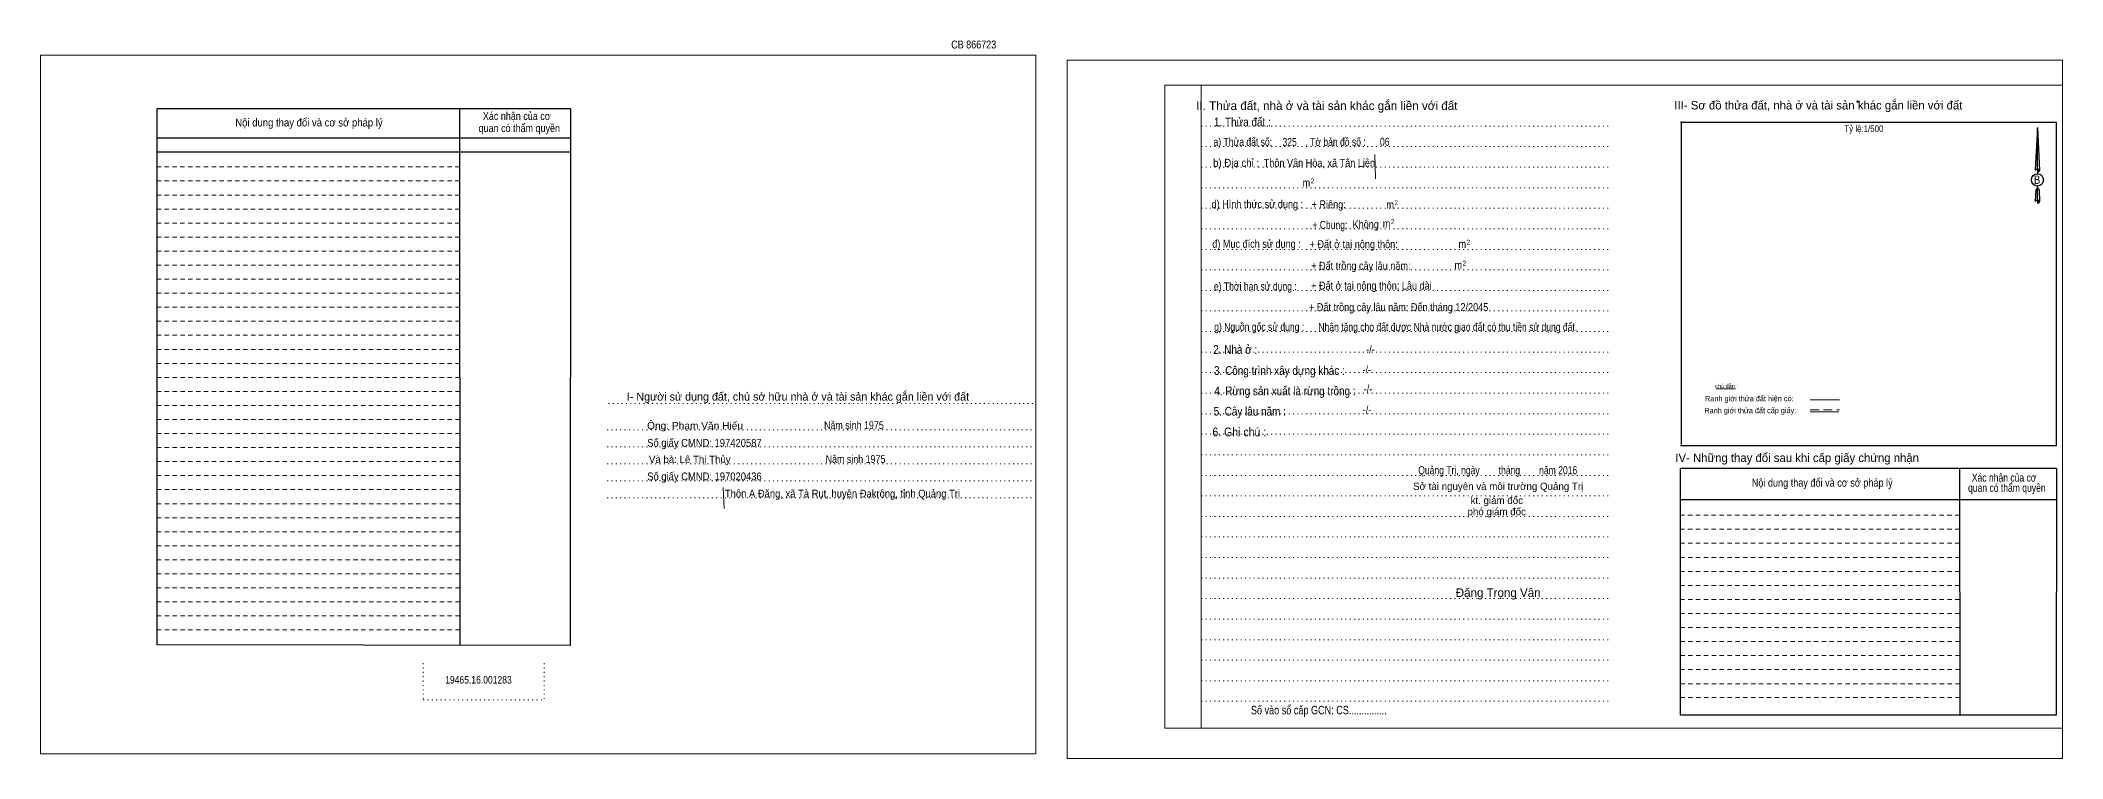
# Model space of a CAD drawing. Header units: metres. Extents: x 549035 to 549897, y 1838361 to 1838511.
# Drawn here: x 549035.4 to 549452.2, y 1838362.8 to 1838510.8 of the extents above; entities that cross this region are included whole.
import ezdxf
from ezdxf.enums import TextEntityAlignment as Align

# ---------------------------------------------------------------- set-up
doc = ezdxf.new("R2010")
doc.units = ezdxf.units.M
doc.header["$LTSCALE"] = 0.6
doc.header["$PDMODE"] = 32
doc.header["$PDSIZE"] = 0.3
for name, pattern in [('DOTTED', [1.5, 0.3, -1.2]), ('MEDIUM_DASHED', [4.5, 3, -1.5]), ('SHORT_DASHED', [2.7, 1.5, -1.2])]:
    doc.linetypes.add(name, pattern=pattern)
for name, color, linetype, lineweight in [('1', 7, 'DOTTED', 13), ('15', 7, 'Continuous', 13), ('18', 7, 'Continuous', 25), ('2', 7, 'SHORT_DASHED', 13), ('28', 7, 'Continuous', 25), ('55', 7, 'Continuous', 13), ('9', 7, 'Continuous', 13)]:
    doc.layers.add(name, color=color, linetype=linetype, lineweight=lineweight)
for name, color, linetype in [('10', 7, 'Continuous'), ('40', 7, 'Continuous'), ('8', 7, 'Continuous')]:
    doc.layers.add(name, color=color, linetype=linetype)

msp = doc.modelspace()

# ---------------------------------------------------------------- linework, layer by layer
at = {"layer": '1', "linetype": 'Continuous'}
for p, q in [((549267.14, 1838501.56), (549452.24, 1838501.56)), ((549267.14, 1838501.56), (549267.14, 1838369.06)), ((549452.24, 1838501.56), (549452.24, 1838367.94)), ((549267.14, 1838369.06), (549452.24, 1838369.06))]:
    msp.add_line(p, q, dxfattribs=at)
at = {"layer": '1'}
for p, q in [((549274.64, 1838501.56), (549274.64, 1838369.06)), ((549274.64, 1838501.56), (549274.64, 1838369.06)), ((549274.7, 1838493.16), (549359.24, 1838493.16)), ((549274.7, 1838488.92), (549359.24, 1838488.92)), ((549274.7, 1838484.68), (549359.24, 1838484.68)), ((549274.7, 1838480.46), (549359.24, 1838480.46)), ((549274.7, 1838476.22), (549359.24, 1838476.22)), ((549274.7, 1838471.98), (549359.24, 1838471.98)), ((549274.7, 1838467.74), (549359.24, 1838467.74)), ((549274.7, 1838463.52), (549359.24, 1838463.52)), ((549274.7, 1838459.26), (549359.24, 1838459.26)), ((549274.7, 1838455.04), (549359.24, 1838455.04)), ((549274.7, 1838450.8), (549359.24, 1838450.8)), ((549274.7, 1838446.56), (549359.24, 1838446.56)), ((549274.7, 1838442.32), (549359.24, 1838442.32)), ((549274.7, 1838438.1), (549359.24, 1838438.1)), ((549152.48, 1838435.94), (549240.54, 1838435.94)), ((549274.7, 1838433.86), (549359.24, 1838433.86)), ((549152.2, 1838430.54), (549240.24, 1838430.54)), ((549274.7, 1838429.62), (549359.24, 1838429.62)), ((549152.2, 1838427.04), (549240.24, 1838427.04)), ((549274.7, 1838425.38), (549359.24, 1838425.38)), ((549152.2, 1838423.54), (549240.24, 1838423.54)), ((549152.2, 1838420.04), (549240.24, 1838420.04)), ((549274.7, 1838421.14), (549359.24, 1838421.14)), ((549152.2, 1838416.54), (549240.24, 1838416.54)), ((549274.7, 1838416.92), (549359.24, 1838416.92)), ((549274.7, 1838412.68), (549359.24, 1838412.68)), ((549274.7, 1838408.44), (549359.24, 1838408.44)), ((549274.7, 1838404.2), (549359.24, 1838404.2)), ((549274.7, 1838399.98), (549359.24, 1838399.98)), ((549274.7, 1838395.74), (549359.24, 1838395.74)), ((549274.7, 1838391.5), (549359.24, 1838391.5)), ((549274.7, 1838387.26), (549359.24, 1838387.26)), ((549274.7, 1838383.04), (549359.24, 1838383.04)), ((549114.26, 1838382.42), (549114.26, 1838374.9)), ((549139.24, 1838382.42), (549139.24, 1838374.9)), ((549274.7, 1838378.8), (549359.24, 1838378.8)), ((549114.26, 1838374.9), (549139.24, 1838374.9)), ((549274.7, 1838374.56), (549359.24, 1838374.56))]:
    msp.add_line(p, q, dxfattribs=at)
at = {"layer": '1', "linetype": 'Continuous'}
for points in [[(549035.36, 1838363.76), (549240.56, 1838363.76), (549240.56, 1838507.76), (549035.36, 1838507.76)], [(549035.36, 1838507.76), (549240.56, 1838507.76), (549240.56, 1838363.76), (549035.36, 1838363.76)], [(549035.36, 1838363.76), (549240.56, 1838363.76), (549240.56, 1838507.76), (549035.36, 1838507.76)], [(549247.04, 1838362.76), (549452.24, 1838362.76), (549452.24, 1838506.76), (549247.04, 1838506.76)], [(549274.64, 1838501.56), (549452.24, 1838501.56), (549452.24, 1838369.06), (549274.64, 1838369.06)]]:
    msp.add_lwpolyline(points, close=True, dxfattribs=at)
at = {"layer": '15'}
msp.add_line((549176.09, 1838418.66), (549176.35, 1838414.32), dxfattribs=at)
at = {"layer": '18'}
for p, q in [((549447.04, 1838492.86), (549447.52, 1838484.02)), ((549447.04, 1838492.86), (549447.52, 1838484.02)), ((549447.04, 1838492.86), (549447.52, 1838484.02)), ((549446.66, 1838485.4), (549446.58, 1838484.04)), ((549447.04, 1838484.32), (549447.04, 1838483.98)), ((549447.04, 1838483.98), (549447.04, 1838483.72)), ((549447.04, 1838483.72), (549447.04, 1838483.38)), ((549447.04, 1838483.72), (549447.04, 1838483.38)), ((549447.04, 1838483.72), (549447.04, 1838483.38)), ((549447.52, 1838484.02), (549447.52, 1838484.04)), ((549447.04, 1838480.4), (549447.04, 1838480.8)), ((549447.04, 1838480.4), (549447.04, 1838480.8)), ((549447.04, 1838480.4), (549447.04, 1838480.8)), ((549447.04, 1838480.4), (549447.4, 1838479.92)), ((549447.04, 1838480.4), (549447.4, 1838479.92)), ((549447.04, 1838480.4), (549447.4, 1838479.92)), ((549447.4, 1838479.92), (549447.52, 1838477.6)), ((549447.4, 1838479.92), (549447.52, 1838477.6)), ((549447.4, 1838479.92), (549447.52, 1838477.6)), ((549447.04, 1838477.9), (549447.04, 1838477.56)), ((549447.04, 1838477.56), (549447.04, 1838477.3)), ((549447.52, 1838477.6), (549447.52, 1838477.62))]:
    msp.add_line(p, q, dxfattribs=at)
for points in [[(549447.04, 1838484.32), (549447.04, 1838492.86), (549446.66, 1838485.4)], [(549447.04, 1838477.9), (549447.04, 1838480.4), (549446.72, 1838479.92), (549446.66, 1838478.98), (549446.58, 1838477.62)]]:
    msp.add_lwpolyline(points, dxfattribs=at)
msp.add_ellipse((549447.0586, 1838482.0547), major_axis=(0, 1.258), ratio=0.983453, dxfattribs=at)
for centre, start_param, end_param in [((549447.059, 1838483.9932), 1.57079633, 3.07445202), ((549447.059, 1838483.9932), 0.06714063, 1.57079633), ((549447.059, 1838483.9932), 4.71238898, 6.28318531), ((549447.059, 1838477.5727), 2.49106941, 3.07427841), ((549447.059, 1838477.5727), 1.57079633, 2.49106941), ((549447.059, 1838477.5727), 0.06714063, 1.57079633), ((549447.059, 1838477.5727), 4.71238898, 6.28318531)]:
    msp.add_ellipse(centre, major_axis=(0.4535, 0), ratio=0.655448, start_param=start_param, end_param=end_param, dxfattribs=at)
at = {"layer": '2', "linetype": 'Continuous', "lineweight": 25}
for p, q in [((549144.62, 1838496.72), (549059.36, 1838496.72)), ((549059.36, 1838496.72), (549059.36, 1838386.2)), ((549121.78, 1838496.72), (549121.82, 1838386.12)), ((549144.62, 1838490.68), (549059.46, 1838490.68)), ((549144.62, 1838487.8), (549059.46, 1838487.8))]:
    msp.add_line(p, q, dxfattribs=at)
at = {"layer": '2'}
for p, q in [((549121.78, 1838484.74), (549059.34, 1838484.74)), ((549121.78, 1838481.84), (549059.34, 1838481.84)), ((549121.78, 1838481.84), (549059.36, 1838481.84)), ((549121.78, 1838478.94), (549059.36, 1838478.94)), ((549121.78, 1838476.06), (549059.36, 1838476.06)), ((549121.78, 1838473.16), (549059.36, 1838473.16)), ((549121.78, 1838470.26), (549059.36, 1838470.26)), ((549121.78, 1838467.38), (549059.36, 1838467.38)), ((549121.8, 1838464.48), (549059.36, 1838464.48)), ((549121.8, 1838461.6), (549059.36, 1838461.6)), ((549121.8, 1838458.7), (549059.36, 1838458.7)), ((549121.8, 1838455.8), (549059.36, 1838455.8)), ((549121.8, 1838452.92), (549059.36, 1838452.92)), ((549121.8, 1838450.02), (549059.36, 1838450.02)), ((549121.8, 1838447.12), (549059.36, 1838447.12)), ((549121.8, 1838444.24), (549059.36, 1838444.24)), ((549121.8, 1838441.34), (549059.36, 1838441.34)), ((549121.8, 1838438.46), (549059.36, 1838438.46)), ((549121.8, 1838435.56), (549059.36, 1838435.56)), ((549121.8, 1838432.66), (549059.36, 1838432.66)), ((549121.8, 1838429.78), (549059.36, 1838429.78)), ((549121.8, 1838426.88), (549059.36, 1838426.88)), ((549121.82, 1838423.98), (549059.36, 1838423.98)), ((549121.82, 1838421.1), (549059.36, 1838421.1)), ((549121.82, 1838418.2), (549059.36, 1838418.2)), ((549121.82, 1838415.3), (549059.36, 1838415.3)), ((549121.82, 1838412.42), (549059.36, 1838412.42)), ((549121.82, 1838409.52), (549059.36, 1838409.52)), ((549431, 1838410.02), (549373.44, 1838410.02)), ((549121.82, 1838406.64), (549059.36, 1838406.64)), ((549121.82, 1838403.74), (549059.36, 1838403.74)), ((549431.02, 1838407.14), (549373.44, 1838407.14)), ((549431.02, 1838404.24), (549373.44, 1838404.24)), ((549121.82, 1838400.84), (549059.36, 1838400.84)), ((549431.02, 1838401.34), (549373.44, 1838401.34)), ((549121.82, 1838397.96), (549059.36, 1838397.96)), ((549121.82, 1838395.06), (549059.36, 1838395.06)), ((549431.02, 1838398.46), (549373.44, 1838398.46)), ((549431.02, 1838395.56), (549373.44, 1838395.56)), ((549121.82, 1838392.16), (549059.36, 1838392.16)), ((549431.02, 1838392.66), (549373.44, 1838392.66)), ((549121.82, 1838389.28), (549059.36, 1838389.28)), ((549431.04, 1838389.78), (549373.44, 1838389.78)), ((549431.04, 1838386.88), (549373.44, 1838386.88)), ((549431.04, 1838384), (549373.44, 1838384)), ((549431.04, 1838381.1), (549373.44, 1838381.1)), ((549431.04, 1838378.2), (549373.44, 1838378.2)), ((549431.06, 1838375.32), (549373.44, 1838375.32))]:
    msp.add_line(p, q, dxfattribs=at)
at = {"layer": '2', "linetype": 'Continuous', "lineweight": 25}
msp.add_lwpolyline([(549144.62, 1838496.72), (549144.58, 1838386.08), (549059.36, 1838386.2)], dxfattribs=at)
at = {"layer": '28'}
for p, q in [((549373.58, 1838494.12), (549373.58, 1838427.48)), ((549451.02, 1838427.26), (549373.5, 1838427.26)), ((549431, 1838422.56), (549431.06, 1838371.68)), ((549450.96, 1838422.56), (549450.92, 1838371.68)), ((549450.94, 1838416.1), (549373.44, 1838416.1)), ((549450.92, 1838371.68), (549373.44, 1838371.68))]:
    msp.add_line(p, q, dxfattribs=at)
at = {"layer": '28', "linetype": 'SHORT_DASHED', "lineweight": 13}
msp.add_line((549431, 1838412.92), (549373.44, 1838412.92), dxfattribs=at)
at = {"layer": '28'}
for points in [[(549451.02, 1838427.26), (549451.02, 1838493.9), (549373.5, 1838493.9)], [(549450.96, 1838422.56), (549373.44, 1838422.56), (549373.44, 1838371.68)]]:
    msp.add_lwpolyline(points, dxfattribs=at)
msp.add_point((549409.98, 1838498.22), dxfattribs=at)
at = {"layer": '55'}
for p, q in [((549380.8, 1838438.96), (549384.84, 1838439.02)), ((549400.18, 1838436.7), (549406.28, 1838436.7)), ((549400.24, 1838434.22), (549406.1, 1838434.22)), ((549400.24, 1838434.22), (549406.1, 1838434.22))]:
    msp.add_line(p, q, dxfattribs=at)
at = {"layer": '55', "linetype": 'MEDIUM_DASHED'}
msp.add_line((549400.24, 1838434.66), (549406.24, 1838434.66), dxfattribs=at)
at = {"layer": '9'}
msp.add_line((549310.45, 1838487.33), (549310.62, 1838482.3), dxfattribs=at)

# ---------------------------------------------------------------- texts
at = {"layer": '10', "width": 0.85}
msp.add_text(' Thôn Vân Hòa, xã Tân Liên', height=1.65, dxfattribs=at).set_placement((549298.765, 1838484.74), align=Align.CENTER)
at = {"layer": '18'}
for s, height, p in [('II. Thửa đất, nhà ở và tài sản khác gắn liền với đất', 1.8, (549300.56, 1838496.46)), ('Sở tài nguyên và môi trường Quảng Trị', 1.5, (549335.89, 1838418.14)), ('kt. giám đốc', 1.5, (549335.6, 1838415.24)), ('phó giám đốc', 1.5, (549335.59, 1838412.92)), ('Đặng Trọng Vân', 1.782, (549335.885, 1838396.08))]:
    msp.add_text(s, height=height, dxfattribs=at).set_placement(p, align=Align.CENTER)
for s, height, width, p in [('1. Thửa đất :', 1.8, 0.85, (549283.145, 1838493.1)), ('a) Thửa đất số:              , Tờ bản đồ số : ', 1.65, 0.8, (549293.14, 1838489.08)), ('06', 1.65, 0.8, (549312.5, 1838489.1)), ('b) Địa chỉ : ', 1.65, 0.9, (549282.13, 1838484.76)), ('B', 1.728, 0.85, (549446.985, 1838481.24)), (' m', 1.65, 0.85, (549296.095, 1838480.66)), ('2', 1, 0.75, (549297.585, 1838481.36)), ('d) Hình thức sử dụng :', 1.65, 0.85, (549286.235, 1838476.24)), ('+ Riêng: ', 1.65, 0.85, (549301.205, 1838476.2)), (' m', 1.65, 0.85, (549313.355, 1838476.14)), ('2', 1, 0.75, (549314.865, 1838476.86)), ('       + Chung:', 1.65, 0.8, (549299.475, 1838471.96)), ('Không', 1.65, 0.85, (549308.575, 1838472.08)), (' m', 1.65, 0.85, (549312.615, 1838472.24)), ('2', 1, 0.75, (549314.125, 1838472.96)), ('đ) Mục đích sử dụng :', 1.65, 0.85, (549286.065, 1838468.06)), ('+ Đất ở tại nông thôn:', 1.65, 0.85, (549306.095, 1838467.98)), (' m', 1.65, 0.85, (549328.235, 1838468.02)), ('2', 1, 0.75, (549329.745, 1838468.72)), ('+ Đất trồng cây lâu năm:', 1.65, 0.85, (549307.58, 1838463.54)), (' m', 1.65, 0.85, (549327.395, 1838463.68)), ('2', 1, 0.75, (549328.905, 1838464.38)), ('e) Thời hạn sử dụng :', 1.65, 0.8, (549285.82, 1838459.3)), ('+ Đất ở tại nông thôn: Lâu dài', 1.65, 0.85, (549309.76, 1838459.44)), ('+ Đất trồng cây lâu năm: Đến tháng 12/2045', 1.65, 0.85, (549315.365, 1838455)), ('g) Nguồn gốc sử dụng :', 1.65, 0.8, (549286.62, 1838450.94)), ('Nhận tặng cho đất được Nhà nước giao đất có thu tiền sử dụng đất.', 1.65, 0.8, (549325.5, 1838450.92)), ('2. Nhà ở :', 1.8, 0.85, (549281.675, 1838446.2)), ('3. Công trình xây dựng khác :', 1.8, 0.85, (549290.79, 1838441.86)), ('4. Rừng sản xuất là rừng trồng :', 1.8, 0.85, (549291.925, 1838437.66)), ('5. Cây lâu năm :', 1.8, 0.85, (549284.67, 1838433.46)), ('6. Ghi chú :', 1.8, 0.9, (549282.515, 1838429.2)), ('Quảng Trị, ngày        tháng        năm 2016', 1.65, 0.8, (549335.795, 1838421.38)), ('19465.16.001283', 1.55, 0.85, (549125.66, 1838378.22)), ('Số vào sổ cấp GCN: CS...............', 1.75, 0.8, (549298.91, 1838371.88))]:
    msp.add_text(s, height=height, dxfattribs=dict(at, width=width)).set_placement(p, align=Align.CENTER)
at = {"layer": '2'}
for s, height, width, p in [('Xác nhận của cơ', 1.63, 0.85, (549133.555, 1838494.42)), ('Xác nhận của cơ', 1.63, 0.85, (549133.555, 1838494.42)), ('Nội dung thay đổi và cơ sở pháp lý', 1.63, 0.9, (549090.72, 1838493.08)), ('Nội dung thay đổi và cơ sở pháp lý', 1.63, 0.9, (549090.72, 1838493.08)), (' quan có thẩm quyền', 1.63, 0.85, (549133.825, 1838491.92)), (' quan có thẩm quyền', 1.63, 0.85, (549133.825, 1838491.92)), ('Tỷ lệ:1/500', 1.35, 0.9, (549411.28, 1838491.96))]:
    msp.add_text(s, height=height, dxfattribs=dict(at, width=width)).set_placement(p, align=Align.CENTER)
at = {"layer": '28'}
for s, height, p in [('III- Sơ đồ thửa đất, nhà ở và tài sản khác gắn liền với đất', 1.75, (549401.9, 1838496.58)), ('I- Người sử dụng đất, chủ sở hữu nhà ở và tài sản khác gắn liền với đất', 1.653, (549191.525, 1838436.56)), ('Và bà: Lê Thị Thủy', 1.49, (549169.23, 1838423.69)), ('IV- Những thay đổi sau khi cấp giấy chứng nhận', 1.75, (549397.525, 1838423.9))]:
    msp.add_text(s, height=height, dxfattribs=at).set_placement(p, align=Align.CENTER)
for s, height, width, p in [('-/-', 1.65, 0.85, (549309.555, 1838446.3)), ('-/-', 1.65, 0.85, (549308.795, 1838442.12)), ('-/-', 1.65, 0.85, (549309.055, 1838438.16)), ('Ông: Phạm Văn Hiếu', 1.49, 1.05, (549170.31, 1838430.66)), ('-/-', 1.65, 0.85, (549308.855, 1838433.84)), ('Số giấy CMND: 197420587', 1.61, 0.9, (549172.245, 1838427.05)), ('Năm sinh 1975', 1.61, 0.85, (549203.065, 1838430.68)), ('Năm sinh 1975', 1.61, 0.85, (549203.395, 1838423.7)), ('Số giấy CMND: 197020436', 1.61, 0.9, (549172.25, 1838420.13)), ('Nội dung thay đổi và cơ sở pháp lý', 1.65, 0.85, (549402.69, 1838418.82)), ('Xác nhận của cơ', 1.65, 0.8, (549440.195, 1838419.86)), (' quan có thẩm quyền', 1.65, 0.8, (549440.505, 1838417.76))]:
    msp.add_text(s, height=height, dxfattribs=dict(at, width=width)).set_placement(p, align=Align.CENTER)
at = {"layer": '40', "width": 0.85}
msp.add_text('CB 866723', height=1.63, dxfattribs=at).set_placement((549227.76, 1838509.16), align=Align.CENTER)
at = {"layer": '55', "width": 0.8}
for s, height, p in [('Ranh giới thửa đất hiện có:', 1.128, (549387.6687, 1838436.4175)), ('Ranh giới thửa đất cấp giấy:', 1.123, (549387.8687, 1838433.9581))]:
    msp.add_text(s, height=height, rotation=0.135, dxfattribs=at).set_placement(p, align=Align.CENTER)
at = {"layer": '55'}
msp.add_text('chú dẫn :', height=0.8279, rotation=359.974, dxfattribs=at).set_placement((549382.9598, 1838439.1589), align=Align.CENTER)
at = {"layer": '8', "width": 0.8}
msp.add_text('325', height=1.65, dxfattribs=at).set_placement((549292.89, 1838489.04), align=Align.CENTER)
at = {"layer": '9', "width": 0.9}
msp.add_text('Thôn A Đăng, xã Tà Rụt, huyện Đakrông, tỉnh Quảng Trị', height=1.61, dxfattribs=at).set_placement((549200.71, 1838416.59), align=Align.CENTER)

doc.saveas('drawing.dxf')
